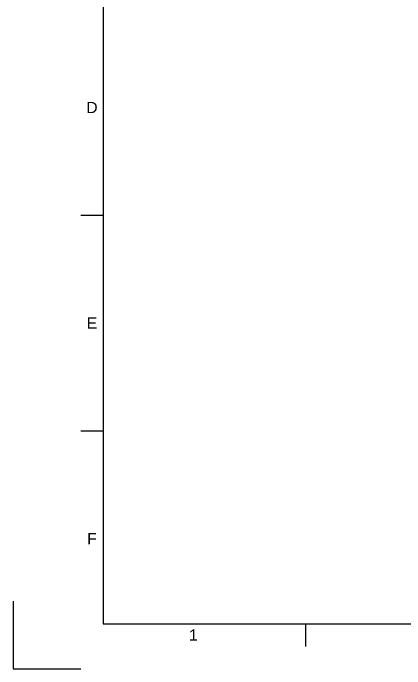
# Model space of a CAD drawing. Header units: millimetres. Extents: x 0 to 420, y 0 to 297.
# Drawn here: x 0 to 87, y 0 to 145.5 of the extents above; entities that cross this region are included whole.
import ezdxf
from ezdxf.enums import TextEntityAlignment as Align

# ---------------------------------------------------------------- set-up
doc = ezdxf.new("R2010")
doc.units = ezdxf.units.MM
doc.header["$LTSCALE"] = 0.75
doc.layers.add('Border', color=7, linetype='Continuous', lineweight=25)
doc.styles.add('FusionTitle', font='arial.ttf')

# ---------------------------------------------------------------- blocks, each defined once
blk = doc.blocks.new('ISO_A3_SHEET')
at = {"layer": 'Border'}
for p, q in [((20, 287), (20, 10)), ((15, 100.66667), (20, 100.66667)), ((15, 52.83334), (20, 52.83334)), ((20, 10), (410, 10)), ((65, 5), (65, 10))]:
    blk.add_line(p, q, dxfattribs=at)
at = {"layer": 'Defpoints'}
for p, q in [((0, 15), (0, 0)), ((0, 0), (15, 0))]:
    blk.add_line(p, q, dxfattribs=at)
at = {"layer": 'Border', "style": 'FusionTitle'}
for s, p in [('D', (17.5, 124.58334)), ('E', (17.5, 76.75001)), ('F', (17.5, 28.91668)), ('1', (40, 7.5))]:
    blk.add_text(s, height=2.5, dxfattribs=at).set_placement(p, align=Align.MIDDLE)

msp = doc.modelspace()

# ---------------------------------------------------------------- block references
at = {"layer": 'Border'}
msp.add_blockref('ISO_A3_SHEET', (0, 0), dxfattribs=at)

doc.saveas('drawing.dxf')
